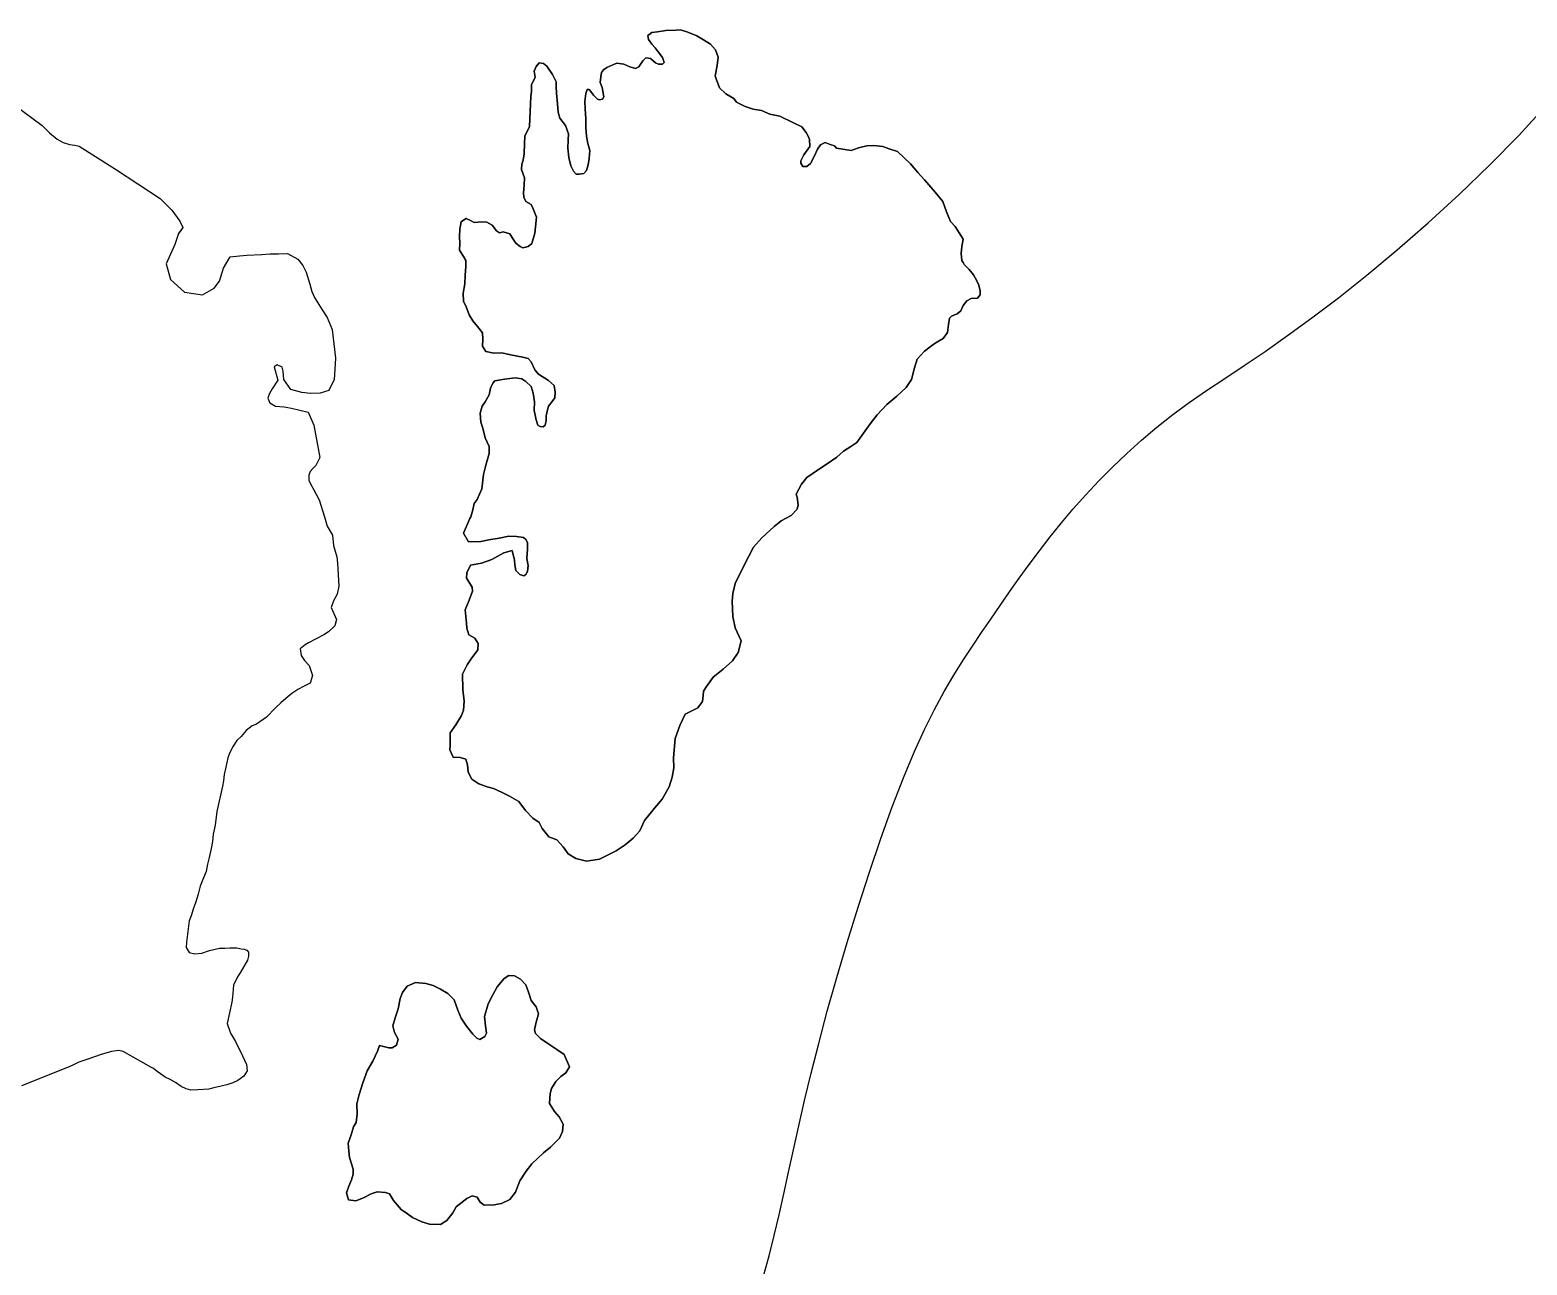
# Model space of a CAD drawing. Header units: inches. Extents: x 1273557 to 1282364, y 239587 to 246310.
# Drawn here: x 1279336 to 1280132, y 240696 to 241352 of the extents above; entities that cross this region are included whole.
import ezdxf

# ---------------------------------------------------------------- set-up
doc = ezdxf.new("R2010")
doc.units = ezdxf.units.IN
doc.header["$MEASUREMENT"] = 0
for name, color, linetype in [('GRASS', 3, 'Continuous'), ('Water_Island', 2, 'Continuous'), ('Water_Source', 133, 'Continuous')]:
    doc.layers.add(name, color=color, linetype=linetype)

msp = doc.modelspace()

# ---------------------------------------------------------------- linework, layer by layer
at = {"layer": 'GRASS'}
for points in [[(1279834.14, 241207.97), (1279836.46, 241209.09), (1279839.67, 241209.27), (1279841.08, 241211.09), (1279841.11, 241213.16), (1279840.46, 241216.15), (1279839.34, 241218.46), (1279837.55, 241221.7), (1279835.3, 241224.49), (1279832.58, 241227.28), (1279832.13, 241228.21), (1279831.46, 241229.36), (1279831.05, 241233.04), (1279831.34, 241236.71), (1279832.08, 241240.6), (1279827.81, 241247.32), (1279825.33, 241250.11), (1279823.33, 241255.19), (1279821.34, 241260.73), (1279817.28, 241265.61), (1279811.63, 241272.11), (1279808.02, 241276.07), (1279804.18, 241280.71), (1279797.15, 241287.24), (1279792.81, 241288.68), (1279789.38, 241289.88), (1279784.57, 241290.4), (1279780.9, 241290.23), (1279776.52, 241289.14), (1279772.6, 241287.82), (1279764.81, 241289.07), (1279763.68, 241290.24), (1279761.39, 241290.96), (1279758.88, 241291.91), (1279756.34, 241290.8), (1279754.7, 241288.53), (1279753.04, 241284.88), (1279750.92, 241280.78), (1279749.06, 241279.2), (1279746.99, 241279.22), (1279745.87, 241281.08), (1279745.89, 241282.22), (1279747.54, 241285.42), (1279750.59, 241289.96), (1279750.41, 241293.64), (1279749.97, 241295.03), (1279748.62, 241297.34), (1279746.37, 241300.36), (1279742.04, 241302.48), (1279734.74, 241306.03), (1279729.48, 241307.02), (1279724.91, 241308.93), (1279720.56, 241309.68), (1279716.22, 241311.11), (1279711.66, 241313.47), (1279710.31, 241315.33), (1279705.98, 241317.92), (1279702.58, 241320.95), (1279700.81, 241325.79), (1279700.38, 241327.41), (1279701.37, 241332.9), (1279701.89, 241337.26), (1279700.57, 241341.18), (1279697.86, 241344.2), (1279694.22, 241346.55), (1279690.58, 241348.67), (1279685.78, 241350.57), (1279681.9, 241351.77), (1279679.6, 241351.58), (1279674.08, 241351.42), (1279669.71, 241350.8), (1279666.72, 241350.38), (1279665.1, 241349.26), (1279664.64, 241348.8), (1279664.84, 241346.73), (1279666.64, 241344.18), (1279668.45, 241342.32), (1279670.02, 241340.23), (1279672.28, 241337.22), (1279673.16, 241334.45), (1279672.45, 241333.54), (1279670.16, 241333.57), (1279668.56, 241334.28), (1279666.07, 241336.62), (1279663.55, 241336.88), (1279661.92, 241335.3), (1279659.81, 241332.11), (1279657.96, 241331.22), (1279654.99, 241332.18), (1279651.79, 241333.6), (1279648.13, 241334.11), (1279646.05, 241333.22), (1279642.82, 241331.89), (1279640.96, 241330.54), (1279640.02, 241329.18), (1279639.53, 241326.89), (1279639.26, 241323.91), (1279640.37, 241321.14), (1279640.57, 241319.3), (1279641.22, 241316.3), (1279640.51, 241314.94), (1279638.9, 241314.73), (1279637.76, 241314.98), (1279635.72, 241317.07), (1279634.37, 241319.16), (1279633.47, 241320.09), (1279632.32, 241320.1), (1279631.6, 241318.05), (1279631.08, 241313.69), (1279631.26, 241309.79), (1279631.64, 241304.5), (1279631.58, 241299.91), (1279631.97, 241295.31), (1279632.6, 241291.4), (1279633.7, 241287.71), (1279633.41, 241283.58), (1279632.9, 241280.15), (1279631.94, 241277.18), (1279630.54, 241275.59), (1279628.01, 241275.17), (1279626.41, 241275.19), (1279625.05, 241276.82), (1279623.71, 241279.59), (1279622.63, 241283.97), (1279622.01, 241289.03), (1279622.3, 241293.15), (1279622.35, 241296.6), (1279620.8, 241300.98), (1279617.87, 241304.93), (1279617, 241308.15), (1279616.6, 241312.52), (1279615.99, 241318.27), (1279615.81, 241321.48), (1279615.85, 241324.24), (1279613.84, 241328.17), (1279610.91, 241332.57), (1279609.1, 241333.98), (1279606.81, 241334.24), (1279605.17, 241332.42), (1279604.22, 241329.91), (1279604.63, 241326.69), (1279602.74, 241322.59), (1279602.69, 241319.14), (1279602.42, 241316.39), (1279601.74, 241300.56), (1279599.14, 241295.32), (1279599.09, 241291.42), (1279598.78, 241285.91), (1279598.27, 241282.7), (1279597.55, 241280.42), (1279597.51, 241277.66), (1279599.06, 241273.28), (1279598.77, 241269.38), (1279598.49, 241265.25), (1279598.68, 241262.95), (1279599.8, 241260.64), (1279602.53, 241259), (1279603.65, 241256.69), (1279605.42, 241252.3), (1279604.89, 241247.25), (1279604.61, 241243.82), (1279602.93, 241238.33), (1279601.07, 241236.75), (1279598.08, 241236.1), (1279596.71, 241236.81), (1279594.44, 241238.45), (1279592.64, 241241.23), (1279591.29, 241243.54), (1279587.63, 241244.51), (1279585.79, 241244.08), (1279584.2, 241245.02), (1279581.94, 241248.04), (1279578.98, 241249.69), (1279576.23, 241249.95), (1279572.32, 241249.55), (1279570.27, 241250.5), (1279567.99, 241251.68), (1279566.6, 241250.78), (1279565.44, 241249.88), (1279564.7, 241245.99), (1279564.41, 241242.09), (1279564.59, 241238.41), (1279564.54, 241234.74), (1279566.56, 241231.5), (1279567.91, 241229.41), (1279567.86, 241226.2), (1279567.57, 241221.61), (1279567.27, 241217.02), (1279566.51, 241211.98), (1279566.68, 241207.62), (1279567.8, 241205.31), (1279569.56, 241200.46), (1279571.58, 241197.22), (1279574.07, 241194.2), (1279576.78, 241190.95), (1279576.96, 241187.5), (1279576.68, 241183.83), (1279578.47, 241181.05), (1279582.82, 241180.07), (1279586.96, 241180.24), (1279591.53, 241179.26), (1279598.17, 241178.02), (1279600.92, 241177.29), (1279602.5, 241175.43), (1279604.51, 241171.27), (1279606.54, 241168.95), (1279611.77, 241165.66), (1279614.72, 241162.86), (1279615.36, 241159.41), (1279615.09, 241156.43), (1279613.68, 241154.38), (1279611.81, 241151.88), (1279611.32, 241150.05), (1279610.59, 241146.85), (1279610.56, 241144.32), (1279610.06, 241141.81), (1279608.9, 241140.9), (1279607.3, 241141.16), (1279606.16, 241141.86), (1279605.06, 241145.32), (1279604.85, 241146.47), (1279604.2, 241149.69), (1279604.27, 241154.29), (1279603.64, 241158.89), (1279602.54, 241162.34), (1279599.83, 241165.14), (1279597.55, 241166.55), (1279594.12, 241167.06), (1279588.37, 241166.22), (1279583.3, 241165.37), (1279582.14, 241164.24), (1279580.95, 241161.5), (1279580.22, 241158.07), (1279578.09, 241154.2), (1279576.46, 241151.92), (1279575.49, 241148.26), (1279575.88, 241143.44), (1279576.98, 241140.21), (1279578.06, 241135.14), (1279580.29, 241130.52), (1279580.23, 241126.85), (1279578.54, 241120.67), (1279577.32, 241115.64), (1279576.3, 241108.08), (1279573.92, 241102.37), (1279572.28, 241100.33), (1279571.54, 241096.9), (1279570.57, 241093.24), (1279570.03, 241092.25), (1279566.71, 241084.45), (1279569.25, 241079.87), (1279575.9, 241080.08), (1279580.04, 241080.94), (1279585.57, 241081.78), (1279590.63, 241082.85), (1279594.76, 241082.8), (1279598.43, 241082.28), (1279599.79, 241081.12), (1279600.69, 241079.5), (1279600.64, 241076.28), (1279600.24, 241071.02), (1279600.97, 241067.33), (1279600.7, 241064.12), (1279599.76, 241062.52), (1279598.6, 241061.85), (1279596.54, 241062.57), (1279594.51, 241064.66), (1279593.86, 241067.66), (1279593.67, 241070.18), (1279592.54, 241075.25), (1279588.09, 241074), (1279581.73, 241070.58), (1279576.2, 241068.59), (1279570.41, 241067.47), (1279568.32, 241063.43), (1279568.27, 241060.55), (1279571.19, 241055.81), (1279571.4, 241053.74), (1279569.72, 241048.94), (1279567.5, 241043.74), (1279568.17, 241036.8), (1279568.36, 241034.04), (1279569.46, 241030.58), (1279572.65, 241028.7), (1279574.45, 241025.92), (1279574.17, 241022.48), (1279570.66, 241017.71), (1279568.55, 241014.52), (1279566.05, 241009.71), (1279566.3, 241001.47), (1279566.9, 240995.26), (1279566.6, 240990.44), (1279565.64, 240987.7), (1279562.59, 240982.7), (1279559.54, 240978.5), (1279559.45, 240971.72), (1279559.42, 240969.42), (1279561.14, 240965.49), (1279564.87, 240965.44), (1279567.84, 240964.48), (1279568.72, 240961.49), (1279569.12, 240957.58), (1279571.13, 240953.88), (1279574.77, 240951.3), (1279579.11, 240949.86), (1279582.54, 240948.9), (1279586.88, 240947), (1279590.98, 240944.87), (1279595.99, 240942.05), (1279599.6, 240937.18), (1279603.44, 240933.22), (1279606.85, 240930.88), (1279608.41, 240927.64), (1279612.03, 240923.23), (1279616.13, 240921.56), (1279619.53, 240917.84), (1279622.23, 240914.13), (1279626.33, 240911.78), (1279632.05, 240910.32), (1279638.95, 240911.37), (1279647.74, 240915.84), (1279652.6, 240918.98), (1279656.78, 240922.59), (1279660.28, 240926.45), (1279662.88, 240931.92), (1279668.03, 240938.51), (1279672.23, 240943.27), (1279675.99, 240949.87), (1279677.44, 240954.9), (1279678.43, 240959.94), (1279678.28, 240965.22), (1279679.11, 240975.54), (1279681.5, 240982.4), (1279684.34, 240988.32), (1279691.11, 240991.82), (1279693.63, 240995.07), (1279693.9, 240998.28), (1279694.16, 241000.58), (1279695.8, 241003.08), (1279699.32, 241008.08), (1279704.66, 241012.37), (1279709.54, 241016.66), (1279712.59, 241021.21), (1279714.14, 241027.3), (1279710.94, 241034.32), (1279709.65, 241040.3), (1279709.3, 241048.34), (1279709.82, 241052.47), (1279711.04, 241057.73), (1279715.77, 241067.54), (1279720.72, 241077.11), (1279725.16, 241082.1), (1279731.67, 241087.97), (1279734.3, 241090.21), (1279735.39, 241091.14), (1279740.7, 241093.82), (1279743.97, 241097.21), (1279744.46, 241099.5), (1279743.83, 241103.64), (1279743.39, 241105.26), (1279746.22, 241110.5), (1279749.03, 241114.13), (1279755.75, 241118.63), (1279759.92, 241121.32), (1279765.02, 241124.92), (1279768.51, 241128.09), (1279772.44, 241130.56), (1279775.69, 241132.58), (1279779.2, 241137.58), (1279782.72, 241142.58), (1279786.46, 241147.35), (1279791.58, 241152.79), (1279796.93, 241157.3), (1279801.81, 241161.83), (1279804.63, 241166.15), (1279806.32, 241172.32), (1279807.76, 241176.89), (1279811.5, 241181.2), (1279814.51, 241183.46), (1279817.3, 241185.48), (1279821.47, 241187.95), (1279823.81, 241191.13), (1279824.32, 241195.26), (1279824.83, 241198.69), (1279825.99, 241199.83), (1279828.99, 241200.93), (1279830.85, 241202.51), (1279832.04, 241205.48)], [(1279623.01, 240801.14), (1279620.03, 240807.63), (1279616.17, 240810.21), (1279611.39, 240813.5), (1279607.53, 240816.08), (1279604.81, 240818.87), (1279604.38, 240820.71), (1279605.12, 240824.14), (1279606.56, 240829.18), (1279605.24, 240832.87), (1279602.53, 240836.35), (1279601.22, 240840.73), (1279599.67, 240844.65), (1279596.95, 240847.68), (1279593.76, 240849.33), (1279590.78, 240849.6), (1279588.23, 240848.03), (1279584.5, 240843.49), (1279582.14, 240839.39), (1279579.78, 240834.6), (1279577.85, 240827.74), (1279578.24, 240822.92), (1279578.87, 240819.01), (1279577.93, 240817.18), (1279575.38, 240815.61), (1279573.78, 240816.32), (1279571.52, 240818.42), (1279568.13, 240822.6), (1279565.44, 240827), (1279563.66, 240831.16), (1279561.67, 240836.7), (1279558.28, 240839.96), (1279554.41, 240842.31), (1279550.53, 240844.2), (1279546.64, 240845.4), (1279541.14, 240845.94), (1279536.75, 240843.93), (1279534.18, 240840.53), (1279532.98, 240837.33), (1279531.99, 240831.83), (1279530.31, 240827.04), (1279529.11, 240822.92), (1279529.97, 240819.24), (1279531.99, 240815.76), (1279531.03, 240812.56), (1279528.71, 240811.22), (1279526.88, 240811.24), (1279521.98, 240812.37), (1279520.88, 240809.49), (1279518.51, 240804.02), (1279515.46, 240799.01), (1279513.07, 240792.61), (1279511.15, 240786.44), (1279509.93, 240781.41), (1279510.08, 240775.9), (1279509.56, 240771.54), (1279508.15, 240769.27), (1279506.94, 240764.92), (1279505.27, 240760.58), (1279505.67, 240756.22), (1279506.08, 240753), (1279508.06, 240746.77), (1279508.02, 240744.01), (1279507.06, 240741.04), (1279505.64, 240737.62), (1279504.44, 240734.19), (1279505.54, 240730.37), (1279509.43, 240729.99), (1279513.44, 240731.44), (1279517.52, 240733.55), (1279520.75, 240734.65), (1279525.1, 240734.36), (1279527.39, 240733.64), (1279529.41, 240730.17), (1279533.47, 240725.29), (1279536.88, 240722.95), (1279539.61, 240721.08), (1279544.4, 240718.71), (1279548.51, 240717.51), (1279554.48, 240717.42), (1279557.72, 240719.44), (1279561, 240723.53), (1279562.65, 240726.72), (1279568.45, 240731.23), (1279571.23, 240732.57), (1279573.97, 240731.84), (1279575.54, 240729.29), (1279577.58, 240727.65), (1279582.86, 240727.81), (1279586.78, 240728.44), (1279591.17, 240730.67), (1279594.21, 240734.53), (1279596.59, 240740.47), (1279599.88, 240745.7), (1279602.92, 240749.56), (1279609.2, 240755.44), (1279612.91, 240758.38), (1279617.57, 240763.13), (1279619.23, 240766.78), (1279619.51, 240770.68), (1279617.5, 240774.61), (1279615.02, 240777.4), (1279612.32, 240781.57), (1279612.62, 240786.85), (1279613.35, 240789.59), (1279615.7, 240793.23), (1279618.26, 240795.95), (1279621.05, 240797.98)]]:
    msp.add_lwpolyline(points, close=True, dxfattribs=at)
msp.add_lwpolyline([(1279323.56, 241315.15), (1279342.77, 241300.96), (1279346.7, 241297.08), (1279350.64, 241293.85), (1279353.86, 241292.04), (1279357.3, 241290.88), (1279360.12, 241290.6), (1279362.49, 241290.01), (1279381.64, 241277.88), (1279405.38, 241262.19), (1279411.64, 241255.98), (1279415.85, 241250.25), (1279417.45, 241246.87), (1279415.19, 241243.67), (1279413.16, 241237.91), (1279408.55, 241227.63), (1279410.86, 241219.28), (1279418.35, 241212.48), (1279427.98, 241211.03), (1279434.07, 241214.63), (1279436.91, 241218.31), (1279439.17, 241225.31), (1279442.66, 241231.34), (1279447.55, 241231.78), (1279451.47, 241232.23), (1279459.5, 241232.6), (1279463.96, 241232.94), (1279468.29, 241232.84), (1279473.18, 241233.06), (1279478.65, 241230.09), (1279481.17, 241226.71), (1279482.94, 241223.09), (1279485.05, 241216.71), (1279486.08, 241212.94), (1279487.53, 241209.76), (1279489.83, 241205.92), (1279491.61, 241203.06), (1279494.2, 241198.98), (1279495.99, 241194.72), (1279496.92, 241192.64), (1279498.54, 241177.53), (1279498.2, 241171.57), (1279497.93, 241166.16), (1279495.15, 241160.35), (1279490.55, 241158.83), (1279485.34, 241158.73), (1279480.69, 241159.26), (1279474.88, 241160.85), (1279471.15, 241166.13), (1279470.74, 241170.54), (1279470.32, 241172.66), (1279467.56, 241173.86), (1279466.07, 241172.79), (1279467.9, 241165.79), (1279465.01, 241161.23), (1279463.54, 241158.77), (1279462.73, 241156.18), (1279463.76, 241153.67), (1279466.65, 241151.98), (1279471.3, 241151.55), (1279475.29, 241150.82), (1279484.17, 241148.75), (1279486.01, 241144.4), (1279487.14, 241141.88), (1279490.31, 241124.65), (1279488.2, 241120.49), (1279486.54, 241118.8), (1279485.2, 241117.2), (1279484.4, 241115.26), (1279484.45, 241112.66), (1279485.59, 241110.36), (1279487.05, 241107.51), (1279489.97, 241102.28), (1279492.7, 241093.22), (1279494.22, 241088.15), (1279496.94, 241083.43), (1279497.58, 241078), (1279499.31, 241071.87), (1279499.66, 241068.52), (1279500.37, 241056.35), (1279499.41, 241052.15), (1279497.49, 241048.5), (1279496.31, 241045.06), (1279499.18, 241038.73), (1279498.31, 241035.22), (1279494.85, 241032.07), (1279492.33, 241030.5), (1279484.32, 241026.34), (1279482.45, 241025.29), (1279479.75, 241023.12), (1279480.38, 241019.59), (1279482.06, 241016.95), (1279484.62, 241014.27), (1279486.45, 241009), (1279485.06, 241004.93), (1279481.97, 241003.18), (1279478.58, 241001.52), (1279475.38, 240999.31), (1279472.18, 240996.67), (1279469.64, 240994.34), (1279466.76, 240991.8), (1279462.01, 240986.84), (1279456.55, 240983.1), (1279454.3, 240982.2), (1279451.19, 240979.67), (1279448.43, 240976.58), (1279446.21, 240974.45), (1279444.19, 240971.35), (1279442.73, 240968.78), (1279442.15, 240967.06), (1279441.46, 240965.23), (1279440.37, 240960.16), (1279439.42, 240956.27), (1279439.13, 240953.03), (1279438.53, 240950.11), (1279435.64, 240936.73), (1279434.61, 240929.37), (1279433.64, 240924.62), (1279433.23, 240920.73), (1279432.61, 240917.05), (1279431.53, 240912.31), (1279430.58, 240908.75), (1279429.85, 240904.86), (1279428.47, 240901.42), (1279426.75, 240897.01), (1279425.58, 240892.8), (1279424.28, 240888.17), (1279423.14, 240885.27), (1279421.86, 240881.28), (1279420.82, 240878.59), (1279419.38, 240867.24), (1279419.32, 240864.53), (1279420.91, 240861.75), (1279423.84, 240861.13), (1279427.5, 240861.53), (1279431.66, 240862.84), (1279436.9, 240864.14), (1279439.72, 240864.18), (1279442.54, 240864.34), (1279446.12, 240864.26), (1279448.5, 240863.78), (1279450.12, 240863.63), (1279451.41, 240862.96), (1279452.36, 240861.96), (1279452.31, 240859.79), (1279451.77, 240857.7), (1279447.99, 240851.01), (1279446.55, 240848.85), (1279444.33, 240844.39), (1279444.08, 240840.23), (1279443.82, 240838.06), (1279443.54, 240835.36), (1279441.13, 240824.02), (1279442.8, 240819.01), (1279445.48, 240814.6), (1279446.51, 240812.3), (1279448.18, 240809.22), (1279451.29, 240802.32), (1279451.65, 240798.95), (1279449.96, 240796.06), (1279446.66, 240793.85), (1279444.02, 240792.5), (1279440.86, 240791.48), (1279437.81, 240790.9), (1279433.99, 240789.9), (1279431.37, 240789.3), (1279425.4, 240788.89), (1279421.82, 240788.75), (1279419.22, 240789.35), (1279416.54, 240790.71), (1279413.66, 240792.72), (1279410.77, 240794.41), (1279408.19, 240795.66), (1279405.62, 240797.35), (1279403.92, 240798.68), (1279401.93, 240800.11), (1279400.49, 240800.93), (1279385.81, 240809.27), (1279383.55, 240809.75), (1279379.55, 240809.28), (1279374.06, 240807.57), (1279370.56, 240806.35), (1279367.07, 240805.23), (1279362.15, 240803.49), (1279358.97, 240802.04), (1279356.23, 240800.8), (1279331.83, 240790.92)], dxfattribs=at)
at = {"layer": 'Water_Island'}
for points in [[(1279570.03, 241092.25), (1279570.03, 241092.25), (1279570.57, 241093.24), (1279571.54, 241096.9), (1279572.28, 241100.33), (1279573.92, 241102.37), (1279576.3, 241108.08), (1279577.32, 241115.64), (1279578.54, 241120.67), (1279580.23, 241126.85), (1279580.29, 241130.52), (1279578.06, 241135.14), (1279576.98, 241140.21), (1279575.88, 241143.44), (1279575.49, 241148.26), (1279576.46, 241151.92), (1279578.09, 241154.2), (1279580.22, 241158.07), (1279580.95, 241161.5), (1279582.14, 241164.24), (1279583.3, 241165.37), (1279588.37, 241166.22), (1279594.12, 241167.06), (1279597.55, 241166.55), (1279599.83, 241165.14), (1279602.54, 241162.34), (1279603.64, 241158.89), (1279604.27, 241154.29), (1279604.2, 241149.69), (1279604.85, 241146.47), (1279605.06, 241145.32), (1279606.16, 241141.86), (1279607.3, 241141.16), (1279608.9, 241140.9), (1279610.06, 241141.81), (1279610.56, 241144.32), (1279610.59, 241146.85), (1279611.32, 241150.05), (1279611.81, 241151.88), (1279613.68, 241154.38), (1279615.09, 241156.43), (1279615.36, 241159.41), (1279614.72, 241162.86), (1279611.77, 241165.66), (1279606.54, 241168.95), (1279604.51, 241171.27), (1279602.5, 241175.43), (1279600.92, 241177.29), (1279598.17, 241178.02), (1279591.53, 241179.26), (1279586.96, 241180.24), (1279582.82, 241180.07), (1279578.47, 241181.05), (1279576.68, 241183.83), (1279576.96, 241187.5), (1279576.78, 241190.95), (1279574.07, 241194.2), (1279571.58, 241197.22), (1279569.56, 241200.46), (1279567.8, 241205.31), (1279566.68, 241207.62), (1279566.51, 241211.98), (1279567.27, 241217.02), (1279567.57, 241221.61), (1279567.86, 241226.2), (1279567.91, 241229.41), (1279566.56, 241231.5), (1279564.54, 241234.74), (1279564.59, 241238.41), (1279564.41, 241242.09), (1279564.7, 241245.99), (1279565.44, 241249.88), (1279566.6, 241250.78), (1279567.99, 241251.68), (1279570.27, 241250.5), (1279572.32, 241249.55), (1279576.23, 241249.95), (1279578.98, 241249.69), (1279581.94, 241248.04), (1279584.2, 241245.02), (1279585.79, 241244.08), (1279587.63, 241244.51), (1279591.29, 241243.54), (1279592.64, 241241.23), (1279594.44, 241238.45), (1279596.71, 241236.81), (1279598.08, 241236.1), (1279601.07, 241236.75), (1279602.93, 241238.33), (1279604.61, 241243.82), (1279604.89, 241247.25), (1279605.42, 241252.3), (1279603.65, 241256.69), (1279602.53, 241259), (1279599.8, 241260.64), (1279598.68, 241262.95), (1279598.49, 241265.25), (1279598.77, 241269.38), (1279599.06, 241273.28), (1279597.51, 241277.66), (1279597.55, 241280.42), (1279598.27, 241282.7), (1279598.78, 241285.91), (1279599.09, 241291.42), (1279599.14, 241295.32), (1279601.74, 241300.56), (1279602.42, 241316.39), (1279602.69, 241319.14), (1279602.74, 241322.59), (1279604.63, 241326.69), (1279604.22, 241329.91), (1279605.17, 241332.42), (1279606.81, 241334.24), (1279609.1, 241333.98), (1279610.91, 241332.57), (1279613.84, 241328.17), (1279615.85, 241324.24), (1279615.81, 241321.48), (1279615.99, 241318.27), (1279616.6, 241312.52), (1279617, 241308.15), (1279617.87, 241304.93), (1279620.8, 241300.98), (1279622.35, 241296.6), (1279622.3, 241293.15), (1279622.01, 241289.03), (1279622.63, 241283.97), (1279623.71, 241279.59), (1279625.05, 241276.82), (1279626.41, 241275.19), (1279628.01, 241275.17), (1279630.54, 241275.59), (1279631.94, 241277.18), (1279632.9, 241280.15), (1279633.41, 241283.58), (1279633.7, 241287.71), (1279632.6, 241291.4), (1279631.97, 241295.31), (1279631.58, 241299.91), (1279631.64, 241304.5), (1279631.26, 241309.79), (1279631.08, 241313.69), (1279631.6, 241318.05), (1279632.32, 241320.1), (1279633.47, 241320.09), (1279634.37, 241319.16), (1279635.72, 241317.07), (1279637.76, 241314.98), (1279638.9, 241314.73), (1279640.51, 241314.94), (1279641.22, 241316.3), (1279640.57, 241319.3), (1279640.37, 241321.14), (1279639.26, 241323.91), (1279639.53, 241326.89), (1279640.02, 241329.18), (1279640.96, 241330.54), (1279642.82, 241331.89), (1279646.05, 241333.22), (1279648.13, 241334.11), (1279651.79, 241333.6), (1279654.99, 241332.18), (1279657.96, 241331.22), (1279659.81, 241332.11), (1279661.92, 241335.3), (1279663.55, 241336.88), (1279666.07, 241336.62), (1279668.56, 241334.28), (1279670.16, 241333.57), (1279672.45, 241333.54), (1279673.16, 241334.45), (1279672.28, 241337.22), (1279670.02, 241340.23), (1279668.45, 241342.32), (1279666.64, 241344.18), (1279664.84, 241346.73), (1279664.64, 241348.8), (1279665.1, 241349.26), (1279666.72, 241350.38), (1279669.71, 241350.8), (1279674.08, 241351.42), (1279679.6, 241351.58), (1279681.9, 241351.77), (1279685.78, 241350.57), (1279690.58, 241348.67), (1279694.22, 241346.55), (1279697.86, 241344.2), (1279700.57, 241341.18), (1279701.89, 241337.26), (1279701.37, 241332.9), (1279700.38, 241327.41), (1279700.81, 241325.79), (1279702.58, 241320.95), (1279705.98, 241317.92), (1279710.31, 241315.33), (1279711.66, 241313.47), (1279716.22, 241311.11), (1279720.56, 241309.68), (1279724.91, 241308.93), (1279729.48, 241307.02), (1279734.74, 241306.03), (1279742.04, 241302.48), (1279746.37, 241300.36), (1279748.62, 241297.34), (1279749.97, 241295.03), (1279750.41, 241293.64), (1279750.59, 241289.96), (1279747.54, 241285.42), (1279745.89, 241282.22), (1279745.87, 241281.08), (1279746.99, 241279.22), (1279749.06, 241279.2), (1279750.92, 241280.78), (1279753.04, 241284.88), (1279754.7, 241288.53), (1279756.34, 241290.8), (1279758.88, 241291.91), (1279761.39, 241290.96), (1279763.68, 241290.24), (1279764.81, 241289.07), (1279772.6, 241287.82), (1279776.52, 241289.14), (1279780.9, 241290.23), (1279784.57, 241290.4), (1279789.38, 241289.88), (1279792.81, 241288.68), (1279797.15, 241287.24), (1279804.18, 241280.71), (1279808.02, 241276.07), (1279811.63, 241272.11), (1279817.28, 241265.61), (1279821.34, 241260.73), (1279823.33, 241255.19), (1279825.33, 241250.11), (1279827.81, 241247.32), (1279832.08, 241240.6), (1279831.34, 241236.71), (1279831.05, 241233.04), (1279831.46, 241229.36), (1279832.13, 241228.21), (1279832.58, 241227.28), (1279835.3, 241224.49), (1279837.55, 241221.7), (1279839.34, 241218.46), (1279840.46, 241216.15), (1279841.11, 241213.16), (1279841.08, 241211.09), (1279839.67, 241209.27), (1279836.46, 241209.09), (1279834.14, 241207.97), (1279832.04, 241205.48), (1279830.85, 241202.51), (1279828.99, 241200.93), (1279825.99, 241199.83), (1279824.83, 241198.69), (1279824.32, 241195.26), (1279823.81, 241191.13), (1279821.47, 241187.95), (1279817.3, 241185.48), (1279814.51, 241183.46), (1279811.5, 241181.2), (1279807.76, 241176.89), (1279806.32, 241172.32), (1279804.63, 241166.15), (1279801.81, 241161.83), (1279796.93, 241157.3), (1279791.58, 241152.79), (1279786.46, 241147.35), (1279782.72, 241142.58), (1279779.2, 241137.58), (1279775.69, 241132.58), (1279772.44, 241130.56), (1279768.51, 241128.09), (1279765.02, 241124.92), (1279759.92, 241121.32), (1279755.75, 241118.63), (1279749.03, 241114.13), (1279746.22, 241110.5), (1279743.39, 241105.26), (1279743.83, 241103.64), (1279744.46, 241099.5), (1279743.97, 241097.21), (1279740.7, 241093.82), (1279735.39, 241091.14), (1279734.3, 241090.21), (1279734.3, 241090.21), (1279734.3, 241090.21), (1279731.67, 241087.97), (1279725.16, 241082.1), (1279720.72, 241077.11), (1279715.77, 241067.54), (1279711.04, 241057.73), (1279709.82, 241052.47), (1279709.3, 241048.34), (1279709.65, 241040.3), (1279710.94, 241034.32), (1279714.14, 241027.3), (1279712.59, 241021.21), (1279709.54, 241016.66), (1279704.66, 241012.37), (1279699.32, 241008.08), (1279695.8, 241003.08), (1279694.16, 241000.58), (1279693.9, 240998.28), (1279693.63, 240995.07), (1279691.11, 240991.82), (1279684.34, 240988.32), (1279681.5, 240982.4), (1279679.11, 240975.54), (1279678.28, 240965.22), (1279678.43, 240959.94), (1279677.44, 240954.9), (1279675.99, 240949.87), (1279672.23, 240943.27), (1279668.03, 240938.51), (1279662.88, 240931.92), (1279660.28, 240926.45), (1279656.78, 240922.59), (1279652.6, 240918.98), (1279647.74, 240915.84), (1279638.95, 240911.37), (1279632.05, 240910.32), (1279626.33, 240911.78), (1279622.23, 240914.13), (1279619.53, 240917.84), (1279616.13, 240921.56), (1279612.03, 240923.23), (1279608.41, 240927.64), (1279606.85, 240930.88), (1279603.44, 240933.22), (1279599.6, 240937.18), (1279595.99, 240942.05), (1279590.98, 240944.87), (1279586.88, 240947), (1279582.54, 240948.9), (1279579.11, 240949.86), (1279574.77, 240951.3), (1279571.13, 240953.88), (1279569.12, 240957.58), (1279568.72, 240961.49), (1279567.84, 240964.48), (1279564.87, 240965.44), (1279561.14, 240965.49), (1279559.42, 240969.42), (1279559.45, 240971.72), (1279559.54, 240978.5), (1279562.59, 240982.7), (1279565.64, 240987.7), (1279566.6, 240990.44), (1279566.9, 240995.26), (1279566.3, 241001.47), (1279566.05, 241009.71), (1279568.55, 241014.52), (1279570.66, 241017.71), (1279574.17, 241022.48), (1279574.45, 241025.92), (1279572.65, 241028.7), (1279569.46, 241030.58), (1279568.36, 241034.04), (1279568.17, 241036.8), (1279567.5, 241043.74), (1279569.72, 241048.94), (1279571.4, 241053.74), (1279571.19, 241055.81), (1279568.27, 241060.55), (1279568.32, 241063.43), (1279570.41, 241067.47), (1279576.2, 241068.59), (1279581.73, 241070.58), (1279588.09, 241074), (1279592.54, 241075.25), (1279593.67, 241070.18), (1279593.86, 241067.66), (1279594.51, 241064.66), (1279596.54, 241062.57), (1279598.6, 241061.85), (1279599.76, 241062.52), (1279600.7, 241064.12), (1279600.97, 241067.33), (1279600.24, 241071.02), (1279600.64, 241076.28), (1279600.69, 241079.5), (1279599.79, 241081.12), (1279598.43, 241082.28), (1279594.76, 241082.8), (1279590.63, 241082.85), (1279585.57, 241081.78), (1279580.04, 241080.94), (1279575.9, 241080.08), (1279569.25, 241079.87), (1279566.71, 241084.45), (1279570.03, 241092.25), (1279570.03, 241092.25)], [(1279554.48, 240717.42), (1279548.51, 240717.51), (1279544.4, 240718.71), (1279539.61, 240721.08), (1279536.88, 240722.95), (1279533.47, 240725.29), (1279529.41, 240730.17), (1279527.39, 240733.64), (1279525.1, 240734.36), (1279520.75, 240734.65), (1279517.52, 240733.55), (1279513.44, 240731.44), (1279509.43, 240729.99), (1279505.54, 240730.37), (1279504.44, 240734.19), (1279505.64, 240737.62), (1279507.06, 240741.04), (1279508.02, 240744.01), (1279508.06, 240746.77), (1279506.08, 240753), (1279505.67, 240756.22), (1279505.27, 240760.58), (1279506.94, 240764.92), (1279508.15, 240769.27), (1279509.56, 240771.54), (1279510.08, 240775.9), (1279509.93, 240781.41), (1279511.15, 240786.44), (1279513.07, 240792.61), (1279515.46, 240799.01), (1279518.51, 240804.02), (1279520.88, 240809.49), (1279521.98, 240812.37), (1279526.88, 240811.24), (1279528.71, 240811.22), (1279531.03, 240812.56), (1279531.99, 240815.76), (1279529.97, 240819.24), (1279529.11, 240822.92), (1279530.31, 240827.04), (1279531.99, 240831.83), (1279532.98, 240837.33), (1279534.18, 240840.53), (1279536.75, 240843.93), (1279541.14, 240845.94), (1279546.64, 240845.4), (1279550.53, 240844.2), (1279554.41, 240842.31), (1279558.28, 240839.96), (1279561.67, 240836.7), (1279563.66, 240831.16), (1279565.44, 240827), (1279568.13, 240822.6), (1279571.52, 240818.42), (1279573.78, 240816.32), (1279575.38, 240815.61), (1279577.93, 240817.18), (1279578.87, 240819.01), (1279578.24, 240822.92), (1279577.85, 240827.74), (1279579.78, 240834.6), (1279582.14, 240839.39), (1279584.5, 240843.49), (1279588.23, 240848.03), (1279590.78, 240849.6), (1279593.76, 240849.33), (1279596.95, 240847.68), (1279599.67, 240844.65), (1279601.22, 240840.73), (1279602.53, 240836.35), (1279605.24, 240832.87), (1279606.56, 240829.18), (1279605.12, 240824.14), (1279604.38, 240820.71), (1279604.81, 240818.87), (1279607.53, 240816.08), (1279611.39, 240813.5), (1279616.17, 240810.21), (1279620.03, 240807.63), (1279623.01, 240801.14), (1279621.05, 240797.98), (1279618.26, 240795.95), (1279615.7, 240793.23), (1279613.35, 240789.59), (1279612.62, 240786.85), (1279612.32, 240781.57), (1279615.02, 240777.4), (1279617.5, 240774.61), (1279619.51, 240770.68), (1279619.23, 240766.78), (1279617.57, 240763.13), (1279612.91, 240758.38), (1279609.2, 240755.44), (1279602.92, 240749.56), (1279599.88, 240745.7), (1279596.59, 240740.47), (1279594.21, 240734.53), (1279591.17, 240730.67), (1279586.78, 240728.44), (1279582.86, 240727.81), (1279577.58, 240727.65), (1279575.54, 240729.29), (1279573.97, 240731.84), (1279571.23, 240732.57), (1279568.45, 240731.23), (1279562.65, 240726.72), (1279561, 240723.53), (1279557.72, 240719.44)]]:
    msp.add_lwpolyline(points, close=True, dxfattribs=at)
at = {"layer": 'Water_Source'}
for points in [[(1279323.56, 241315.15), (1279342.77, 241300.96), (1279346.7, 241297.08), (1279350.64, 241293.85), (1279353.86, 241292.04), (1279357.3, 241290.88), (1279360.12, 241290.6), (1279362.49, 241290.01), (1279381.64, 241277.88), (1279405.38, 241262.19), (1279411.64, 241255.98), (1279415.85, 241250.25), (1279417.45, 241246.87), (1279416.35, 241245.31), (1279416.35, 241245.31), (1279415.19, 241243.67), (1279413.16, 241237.91), (1279408.55, 241227.63), (1279410.86, 241219.28), (1279418.35, 241212.48), (1279427.98, 241211.03), (1279434.07, 241214.63), (1279436.91, 241218.31), (1279439.17, 241225.31), (1279442.66, 241231.34), (1279447.55, 241231.78), (1279451.47, 241232.23), (1279459.5, 241232.6), (1279463.96, 241232.94), (1279468.29, 241232.84), (1279473.18, 241233.06), (1279478.65, 241230.09), (1279481.17, 241226.71), (1279482.94, 241223.09), (1279485.05, 241216.71), (1279486.08, 241212.94), (1279487.53, 241209.76), (1279489.83, 241205.92), (1279491.61, 241203.06), (1279494.2, 241198.98), (1279495.99, 241194.72), (1279496.92, 241192.64), (1279498.54, 241177.53), (1279498.2, 241171.57), (1279497.93, 241166.16), (1279495.15, 241160.35), (1279490.55, 241158.83), (1279485.34, 241158.73), (1279480.69, 241159.26), (1279474.88, 241160.85), (1279471.15, 241166.13), (1279470.74, 241170.54), (1279470.32, 241172.66), (1279467.56, 241173.86), (1279466.07, 241172.79), (1279467.9, 241165.79), (1279465.01, 241161.23), (1279463.54, 241158.77), (1279462.73, 241156.18), (1279463.76, 241153.67), (1279466.65, 241151.98), (1279471.3, 241151.55), (1279475.29, 241150.82), (1279484.17, 241148.75), (1279486.01, 241144.4), (1279487.14, 241141.88), (1279490.31, 241124.65), (1279488.2, 241120.49), (1279486.54, 241118.8), (1279485.2, 241117.2), (1279484.4, 241115.26), (1279484.45, 241112.66), (1279485.59, 241110.36), (1279487.05, 241107.51), (1279489.97, 241102.28), (1279492.7, 241093.22), (1279494.22, 241088.15), (1279496.94, 241083.43), (1279497.58, 241078), (1279499.31, 241071.87), (1279499.66, 241068.52), (1279500.37, 241056.35), (1279499.41, 241052.15), (1279497.49, 241048.5), (1279496.31, 241045.06), (1279499.18, 241038.73), (1279498.31, 241035.22), (1279494.85, 241032.07), (1279492.33, 241030.5), (1279484.32, 241026.34), (1279482.45, 241025.29), (1279479.75, 241023.12), (1279480.38, 241019.59), (1279482.06, 241016.95), (1279484.62, 241014.27), (1279486.45, 241009), (1279485.06, 241004.93), (1279481.97, 241003.18), (1279478.58, 241001.52), (1279475.38, 240999.31), (1279472.18, 240996.67), (1279469.64, 240994.34), (1279466.76, 240991.8), (1279462.01, 240986.84), (1279456.55, 240983.1), (1279454.3, 240982.2), (1279451.19, 240979.67), (1279448.43, 240976.58), (1279446.21, 240974.45), (1279444.19, 240971.35), (1279442.73, 240968.78), (1279442.15, 240967.06), (1279441.46, 240965.23), (1279440.37, 240960.16), (1279439.42, 240956.27), (1279439.13, 240953.03), (1279438.53, 240950.11), (1279435.64, 240936.73), (1279434.61, 240929.37), (1279433.64, 240924.62), (1279433.23, 240920.73), (1279432.61, 240917.05), (1279431.53, 240912.31), (1279430.58, 240908.75), (1279429.85, 240904.86), (1279428.47, 240901.42), (1279426.75, 240897.01), (1279425.58, 240892.8), (1279424.28, 240888.17), (1279423.14, 240885.27), (1279421.86, 240881.28), (1279420.82, 240878.59), (1279419.38, 240867.24), (1279419.32, 240864.53), (1279420.91, 240861.75), (1279423.84, 240861.13), (1279427.5, 240861.53), (1279431.66, 240862.84), (1279436.9, 240864.14), (1279439.72, 240864.18), (1279442.54, 240864.34), (1279446.12, 240864.26), (1279448.5, 240863.78), (1279450.12, 240863.63), (1279451.41, 240862.96), (1279452.36, 240861.96), (1279452.31, 240859.79), (1279451.77, 240857.7), (1279447.99, 240851.01), (1279446.55, 240848.85), (1279444.33, 240844.39), (1279444.08, 240840.23), (1279443.82, 240838.06), (1279443.54, 240835.36), (1279441.13, 240824.02), (1279442.8, 240819.01), (1279445.48, 240814.6), (1279446.51, 240812.3), (1279448.18, 240809.22), (1279451.29, 240802.32), (1279451.65, 240798.95), (1279449.96, 240796.06), (1279446.66, 240793.85), (1279444.02, 240792.5), (1279440.86, 240791.48), (1279437.81, 240790.9), (1279433.99, 240789.9), (1279431.37, 240789.3), (1279425.4, 240788.89), (1279421.82, 240788.75), (1279419.22, 240789.35), (1279416.54, 240790.71), (1279413.66, 240792.72), (1279410.77, 240794.41), (1279408.19, 240795.66), (1279405.62, 240797.35), (1279403.92, 240798.68), (1279401.93, 240800.11), (1279400.49, 240800.93), (1279385.81, 240809.27), (1279383.55, 240809.75), (1279379.55, 240809.28), (1279374.06, 240807.57), (1279370.56, 240806.35), (1279367.07, 240805.23), (1279362.15, 240803.49), (1279358.97, 240802.04), (1279356.23, 240800.8), (1279331.83, 240790.92)], [(1279725.9, 240689.4), (1279728.99, 240700.64), (1279731.78, 240711.59), (1279734.37, 240722.53), (1279736.85, 240733.65), (1279739.34, 240745.1), (1279741.93, 240757.07), (1279744.72, 240769.73), (1279747.82, 240783.25), (1279751.33, 240797.8), (1279755.35, 240813.55), (1279759.94, 240830.58), (1279765.05, 240848.58), (1279770.55, 240867.15), (1279776.34, 240885.9), (1279782.33, 240904.41), (1279788.4, 240922.28), (1279794.44, 240939.13), (1279800.36, 240954.53), (1279806.06, 240968.2), (1279811.56, 240980.26), (1279816.89, 240990.95), (1279822.06, 241000.48), (1279827.12, 241009.09), (1279832.09, 241017.02), (1279837.01, 241024.49), (1279841.89, 241031.72), (1279846.78, 241038.92), (1279851.7, 241046.13), (1279856.71, 241053.35), (1279861.83, 241060.59), (1279867.12, 241067.86), (1279872.6, 241075.17), (1279878.32, 241082.52), (1279884.33, 241089.92), (1279890.64, 241097.37), (1279897.27, 241104.84), (1279904.22, 241112.27), (1279911.47, 241119.64), (1279919.03, 241126.89), (1279926.88, 241133.97), (1279935.04, 241140.86), (1279943.49, 241147.5), (1279952.25, 241153.89), (1279961.42, 241160.22), (1279971.11, 241166.71), (1279981.44, 241173.59), (1279992.52, 241181.08), (1280004.48, 241189.41), (1280017.43, 241198.8), (1280031.48, 241209.48), (1280046.68, 241221.59), (1280062.7, 241234.96), (1280079.17, 241249.32), (1280095.69, 241264.4), (1280111.88, 241279.95), (1280127.35, 241295.7), (1280141.71, 241311.39)]]:
    msp.add_lwpolyline(points, dxfattribs=at)

doc.saveas('drawing.dxf')
